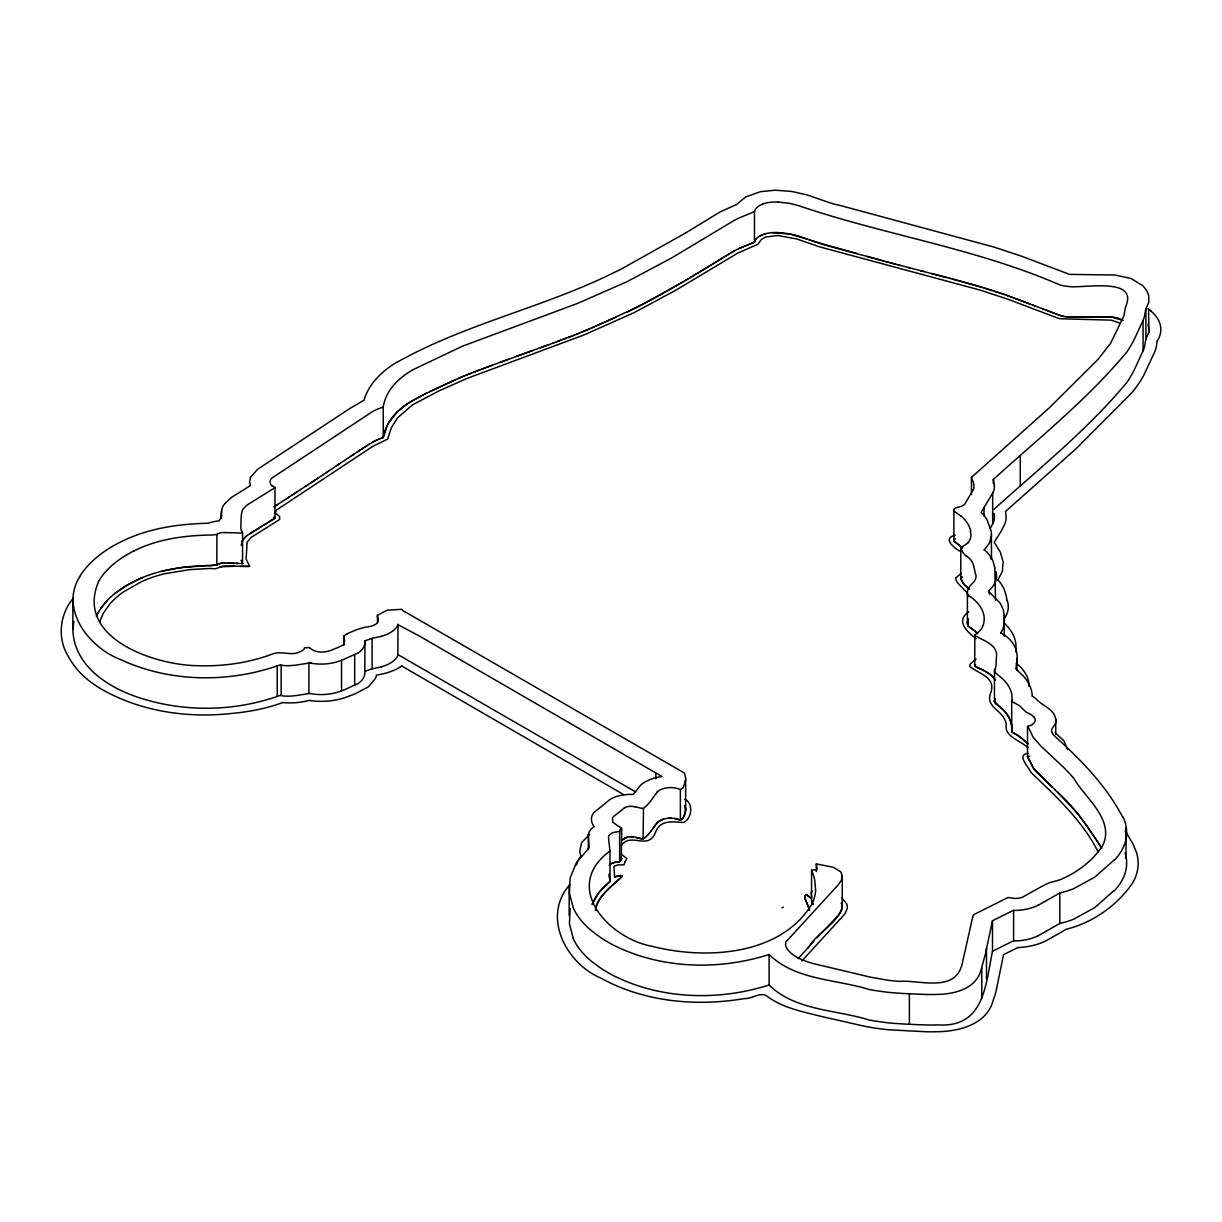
<?xml version="1.0" encoding="UTF-8"?>
<svg xmlns="http://www.w3.org/2000/svg" width="1222" height="1222" viewBox="0 0 1222 1222"><rect width="100%" height="100%" fill="white"/><g stroke="black" fill="none" stroke-linecap="round" stroke-linejoin="round"><path stroke-width="1.5" d="M993.303 492.054L981.144 512.308A78.33 45.229 0 0 1 986.933 519.564L991.378 531.631L991.485 558.423M1055.747 734.514L1055.747 719.269C1054.128 708.47 1041.892 706.102 1035.844 698.617A50.545 29.175 0 0 0 1034.973 697.961L1032.254 696.112M816.327 871.546L816.327 863.923L833.221 867.253L840.812 871.882L842.248 876.006L842.248 906.495C838.307 923.297 818.419 931.561 809.728 945.813M1016.704 661.27C1019.224 649.157 1011.312 638.067 1000.589 632.935M996.22 661.071L996.251 659.59A54.776 31.619 0 0 1 996.434 657.314C998.542 644.269 982.091 640.374 974.713 635.318M1016.689 662.08L1015.879 668.999L1023.532 676.255A82.852 47.826 0 0 1 1032.33 696.112M79.72 576.799C59.313 609.289 89.206 647.477 119.832 659.238C169.308 682.472 228.27 683.281 279.456 665.135A27.907 16.115 0 0 1 279.991 664.967C290.286 667.136 301.04 663.897 311.014 662.92M72.862 598.627L72.862 629.116C73.488 666.402 109.949 688.903 141.844 698.51C186.279 712.472 235.647 711.357 279.456 695.624A27.907 16.115 0 0 1 279.991 695.455C290.286 697.625 301.04 694.386 311.014 693.409M996.205 661.82L996.174 663.363A44.939 25.937 0 0 1 994.998 669.32M815.578 890.227L814.86 880.711A144.181 83.233 0 0 0 811.53 870.263L817.06 869.529L816.327 863.923M593.877 826.683A28.427 16.421 0 0 0 591.127 829.188L590.089 830.471A25.83 14.908 0 0 0 588.347 834.641L589.096 847.763L576.173 863.129L570.124 878.099L569.437 893.374L573.255 907.854A120.825 69.761 0 0 0 592.166 931.24L599.513 936.785A157.21 90.764 0 0 0 613.077 944.927C660.903 969.061 718.505 970.665 769.112 954.504C795.278 980.258 835.634 979.112 868.918 989.423A126.752 73.183 0 0 0 873.608 990.324L885.767 992.05A151.36 87.388 0 0 0 890.09 992.493L893.343 992.799A212.597 122.735 0 0 0 905.624 993.593L917.203 994.143M570.124 908.588L569.437 923.863L573.255 938.359M1016.078 652.09L1016.017 645.659A78.391 45.26 0 0 0 1007.921 626.993A88.87 51.309 0 0 0 1003.827 622.655M653.159 828.088L658.032 821.948L663.485 819.152A14.924 8.615 0 0 1 665.104 818.74A14.97 8.646 0 0 1 666.8 818.45A15.55 8.982 0 0 1 668.526 818.266L671.611 818.221A16.604 9.577 0 0 1 674.666 818.511A17.597 10.158 0 0 1 680.394 820.084C685.42 817.671 686.153 810.568 685.023 805.772A32.994 19.048 0 0 0 684.931 805.405L685.191 806.551M994.891 702.574A7.133 4.124 0 0 1 994.448 701.352L994.83 699.794A32.719 18.88 0 0 0 995.35 698.602L994.83 699.794A8.768 5.056 0 0 0 994.433 701.352L999.367 706.484A48.575 28.045 0 0 1 1000.238 707.171C1007.829 713.083 1012.656 722.263 1011.892 731.932A4.766 2.75 0 0 1 1011.724 731.26A20.805 12.006 0 0 1 1011.724 730.237L1011.74 729.901A63.025 36.385 0 0 0 1010.686 721.179A61.848 35.713 0 0 0 1006.042 713.037A70.708 40.815 0 0 0 1002.468 709.172L1000.818 707.675A42.846 24.745 0 0 0 1000.238 707.171L997.626 705.186A35.53 20.514 0 0 1 996.006 703.872M72.862 629.116L73.9 621.295M991.485 535.557L989.285 543.423L984.168 549.961M576.57 864.932L577.044 862.656A34.445 19.888 0 0 1 580.969 856.194L580.038 853.307A38.31 22.118 0 0 1 579.732 851.459L581.58 842.661L589.63 834.244M953.893 509.589L953.893 540.964L962.631 547.96M985.528 953.267L992.493 920.762L1013.603 910.237L1013.603 940.741L992.493 951.266C985.451 985.131 984.382 1028.008 937.641 1024.891A101.09 58.366 0 0 1 926.979 1024.983L917.646 1024.662M985.421 953.908L980.915 970.436M689.025 230.897L720.262 211.818L736.744 204.441L745.527 196.986L760.359 191.701L775.267 190.189L791.81 191.472L807.009 194.878L828.134 202.195A56.899 32.857 0 0 0 834.687 204.196A357.404 206.35 0 0 1 841.989 205.953L993.822 247.027L1021.103 256.04L1069.556 274.4L1114.876 275.011L1131.022 278.479L1142.891 285.765L1146.725 290.576L1148.741 295.571L1148.787 302.399L1145.885 308.799L1145.885 339.288L1149.016 331.605L1148.1 323.967M241.498 544.477L242.689 540.323L246.096 536.382A27.128 15.657 0 0 1 247.761 535.114L249.655 533.861M996.617 988.369L1003.552 954.642L1017.926 947.493M1157.28 341.106L1156.134 347.567A73.855 42.648 0 0 1 1154.423 352.532L1143.731 375.337A214.094 123.605 0 0 1 1131.373 393.255L1076.093 448.718L1005.569 511.422L1006.164 517.532A49.873 28.793 0 0 1 1004.683 524.207L1004.087 525.445A208.947 120.627 0 0 1 1000.482 532.303L994.189 542.217L1000.467 552.375L1003.14 561.952L1002.33 571.438L997.794 580.144M224.772 503.815C219.716 508.215 222.679 517.96 218.875 520.923A27.373 15.794 0 0 0 208.305 523.245C179.94 523.871 151.085 527.828 125.133 539.818A141.645 81.782 0 0 0 79.567 576.753M685.389 781.102L683.235 787.457M381.401 438.209L383.234 437.491L387.848 424.065L397.379 411.768L406.651 404.253L423.362 394.752M972.636 917.264L961.851 965.334A81.248 46.91 0 0 0 961.363 966.602C953.374 992.188 918.791 979.861 899.606 981.342A156.63 90.428 0 0 1 894.916 980.976L893.985 980.884A129.257 74.618 0 0 1 888.333 980.288L870.492 977.157L813.317 963.578A85.494 49.354 0 0 1 807.268 961.714L800.41 959.01A42.571 24.577 0 0 1 787.09 948.807A20.575 11.884 0 0 1 786.296 941.139M99.776 621.769L103.274 613.23L109.797 604.05A111.431 64.338 0 0 1 123.483 591.876L141.844 581.519A96.737 55.845 0 0 1 164.756 573.714L189.731 569.635L209.023 568.505A33.544 19.369 0 0 1 211.803 568.581L213.881 568.719A6.858 3.956 0 0 0 216.37 568.52L220.708 566.886M967.961 620.104A25.784 14.878 0 0 1 968.404 618.912L967.809 625.557A6.247 3.605 0 0 0 968.13 626.046L968.343 626.244A99.135 57.235 0 0 1 974.255 630.552L977.6 633.607M609.136 865.313L609.335 865.084A7.714 4.445 0 0 1 610.435 864.168L611.015 863.832A11.731 6.767 0 0 1 612.085 863.312L613.169 862.9A16.115 9.302 0 0 1 614.33 862.533L618.057 861.877A7.271 4.201 0 0 1 619.646 861.877A5.881 3.391 0 0 1 619.722 861.434L620.639 860.105A10.479 6.049 0 0 0 621.28 859.494L621.723 828.226A3.972 2.291 0 0 1 620.409 829.448M751.515 243.392L754.463 242.063L756.143 238.84A17.597 10.158 0 0 1 757.64 237.404A18.116 10.463 0 0 1 759.626 236.045L763.582 234.319A22.393 12.923 0 0 1 766.255 233.555A23.646 13.656 0 0 1 772.029 232.638L789.198 233.86L807.482 239.161M980.747 970.91C975.278 989.056 954.428 994.051 937.641 994.403A101.09 58.366 0 0 1 926.979 994.494M633.836 793.643L640.572 785.257A34.766 20.071 0 0 1 661.973 776.505L418.459 635.532L397.822 624.656M398.021 624.137L397.822 655.145M993.272 522.634L990.309 528.408M592.365 903.806L599.192 892.228L609.961 881.551L609.961 851.047L608.816 840.904A116.533 67.286 0 0 1 608.617 837.391L608.632 837.192A28.167 16.268 0 0 1 608.709 835.787L612.344 832.717L619.646 831.372A6.171 3.559 0 0 1 620.623 829.616M1145.793 309.059A25.326 14.618 0 0 0 1145.61 309.777L1144.739 315.032A67.454 38.936 0 0 1 1143.074 320.332L1134.26 339.426A258.774 149.405 0 0 1 1127.127 351.6C1087.717 399.212 1038.914 438.102 993.272 479.482L993.272 483.286M1145.793 339.548A25.326 14.618 0 0 0 1145.61 340.281L1144.739 345.521A67.454 38.936 0 0 1 1143.074 350.821L1134.26 369.915A258.774 149.405 0 0 1 1127.127 382.089C1087.886 429.502 1039.357 468.27 993.868 509.421M974.713 665.501L975.523 664.799A5.087 2.933 0 0 0 974.82 665.348L974.835 665.348M973.247 489.625L964.998 503.8A7.79 4.491 0 0 1 963.562 505.144L962.936 505.526M961.164 546.662L954.077 541.377A4.567 2.643 0 0 1 953.878 540.093L955.054 538.81M96.385 616.331A100.815 58.198 0 0 1 97.225 614.513L98.631 611.917A122.704 70.845 0 0 1 101.121 608.006L107.2 600.552A116.686 67.363 0 0 1 114.776 593.587L127.164 585.139L142.455 577.548A99.119 57.235 0 0 1 148.87 575.088A103.076 59.511 0 0 1 162.205 571.132L180.856 567.65L206.808 565.587A43.977 25.387 0 0 1 208.336 565.557L208.55 565.557M97.225 614.513L98.631 611.917M786.647 941.2L838.292 884.774L841.393 880.161L842.248 876.006M98.631 581.428C74.542 637.884 153.697 664.6 195.749 665.654C222.022 666.693 248.57 663.149 273.163 653.739C282.419 650.623 292.333 656.688 301.177 651.189A7.592 4.384 0 0 0 304.477 647.797L305.225 647.767A12.923 7.454 0 0 0 308.708 647.523L309.365 647.767M805.298 895.482L804.763 897.574L809.56 910.558C809.957 906.342 800.792 895.146 807.039 894.962M805.573 895.039L806.428 894.489M974.835 634.86L974.698 665.776L987.804 672.803L992.799 676.805A31.115 17.963 0 0 1 994.403 678.745L995.243 680.135M652.517 829.02L655.023 825.461A65.988 38.096 0 0 1 657.085 822.88A19.766 11.41 0 0 1 658.016 821.948A13.641 7.867 0 0 1 659.177 821.092A14.786 8.539 0 0 1 661.957 819.657A14.389 8.31 0 0 1 663.485 819.152M633.561 794.04L633.286 794.437A29.954 17.291 0 0 0 610.74 798.883L594.243 812.324M652.64 828.837L650.776 831.449A62.536 36.095 0 0 1 648.5 834.168L646.789 835.909M651.418 830.578L650.776 831.449M73.412 598.093C59.679 614.055 57.022 638.266 68.264 656.367A184.629 106.589 0 0 0 72.587 663.393L75.825 667.777A131.487 75.917 0 0 0 106.986 692.202C138.086 708.5 173.57 715.527 208.534 714.916A147.633 85.234 0 0 0 221.151 714.381A174.929 100.998 0 0 0 229.385 713.709L237.099 712.9A150.535 86.915 0 0 0 257.521 709.692A118.855 68.631 0 0 0 282.817 702.482M569.727 884.759C541.377 916.943 566.366 963.73 601.27 978.318C644.513 1002.055 696.341 1006.729 744.412 998.588C751.713 999.061 760.481 991.714 766.668 995.899C769.066 997.748 771.586 999.413 774.213 1000.91C781.637 1005.156 789.733 1008.074 797.92 1010.441C819.076 1016.307 840.614 1020.66 861.968 1025.701A142.103 82.042 0 0 0 890.242 1029.871L926.215 1031.765A121.62 70.219 0 0 0 936.571 1031.735C958.751 1031.582 987.04 1024.54 993.211 1000.131A163.274 94.262 0 0 0 996.587 988.369M622.135 876.22C612.039 886.744 598.032 894.779 595.496 910.543C595.435 896.459 619.508 880.298 622.395 875.869M225.062 503.433L231.661 497.293L250.327 485.623L249.639 481.331L250.663 477.16L257.536 469.34L350.179 408.255L364.125 400.144A122.75 70.876 0 0 1 397.547 361.758M783.348 907.213L783.058 907.396A5.285 3.055 0 0 1 782.401 907.625L781.943 907.763M798.149 958.69L808.506 947.172M801.846 960.996L844.982 913.827L847.289 908.221L846.999 904.234L841.622 897.758M807.696 948.073L813.989 941.108M817.044 937.778L836.245 917.508A82.302 47.521 0 0 0 838.628 914.881A47.429 27.388 0 0 0 840.69 912.024A30.26 17.475 0 0 0 841.927 909.26A24.272 14.007 0 0 0 842.248 906.495L841.454 903.455M968.679 611.794C955.054 621.234 967.427 632.034 976.164 638.755M976.073 658.994L970.237 664.05L969.672 666.341C978.089 673.612 995.625 676.728 991.088 691.881C985.589 704.483 996.327 707.905 1003.125 716.657A55.479 32.032 0 0 1 1006.332 724.325C1003.537 736.179 1020.049 740.471 1027.29 747.192A13.641 7.882 0 0 1 1027.962 747.665M1114.021 860.135L1094.652 877.182L1074.001 888.516M1114.021 890.624L1094.652 907.671L1074.001 919.02A59.649 34.445 0 0 1 1064.286 922.35L1060.956 923.175A36.691 21.186 0 0 0 1059.825 923.481L1044.214 932.34M989.285 590.363L989.331 594.106M643.291 838.796L644.758 837.788A23.798 13.748 0 0 0 645.262 837.36A27.083 15.642 0 0 0 645.628 837.039L647.752 834.947A73.824 42.617 0 0 0 648.5 834.168M971.444 494.574L971.444 477.42L1049.438 407.72L1097.998 359.405L1110.554 343.351L1123.247 317.338A47.964 27.694 0 0 0 1124.377 313.626L1125.034 309.609A55.265 31.909 0 0 1 1125.737 306.6C1139.164 275.286 1078.98 289.583 1066.959 286.238A11.655 6.736 0 0 1 1063.736 285.902L1061.414 285.352A19.491 11.258 0 0 1 1060.146 284.955A38.035 21.965 0 0 1 1058.741 284.451C975.324 248.28 884.621 234.93 798.944 205.785A64.002 36.95 0 0 0 787.854 203.096L778.124 202.058M645.888 836.78L645.262 837.36A24.868 14.359 0 0 1 644.452 838.032A10.188 5.881 0 0 1 643.78 838.521M984.229 549.9L984.29 549.839A53.203 30.718 0 0 1 993.165 561.662L994.769 567.833M609.961 851.047C561.081 886.76 608.816 938.267 651.479 946.164C704.926 959.957 780.446 956.139 812.034 903.852A103.32 59.649 0 0 0 815.67 890.227M621.265 845.746C630.537 831.479 647.691 850.894 655.343 832.808C659.972 819.259 672.68 821.932 683.388 822.482A17.994 10.387 0 0 0 685.511 821.321C692.095 816.281 693.195 802.961 684.625 799.142M621.601 840.461L624.457 838.353M621.906 840.232L627.421 837.146A9.639 5.56 0 0 1 628.597 836.917A10.509 6.064 0 0 1 629.345 836.826A12.663 7.317 0 0 1 630.109 836.764A11.181 6.446 0 0 1 630.873 836.734A11.12 6.416 0 0 1 631.637 836.734L633.271 836.826A7.668 4.43 0 0 1 635.196 837.192L637.212 837.757M624.518 807.818L613.566 816.602A20.285 11.716 0 0 0 612.772 817.365A8.096 4.674 0 0 0 612.466 817.717L612.818 822.192L618.133 826.103M343.84 645.369L343.84 635.837L346.849 634.05M274.293 506.656L282.343 501.448M273.988 506.87L277.593 504.518M326.564 472.44L354.472 453.82M336.142 466.025L339.976 463.459M322.73 475.007L328.489 471.157M323.372 474.579L310.739 482.934M316.956 478.841L318.881 477.558M350.928 456.188L365.882 446.351M315.032 480.124L300.52 489.64M357.145 452.064L367.012 445.618M306.035 486.035L308.387 484.492M301.299 489.121L287.873 497.858M291.829 495.292L296.564 492.206M281.549 501.952L289.461 496.835M357.802 653.113L341.549 660.323L341.549 690.827L344.589 689.666M357.802 683.617L345.093 689.483M366.554 445.908L369.288 444.166M249.471 533.999L250.342 533.418M249.899 533.708L251.9 532.425M274.965 487.67L247.898 504.518A27.174 15.687 0 0 0 245.989 505.969L243.377 508.764A19.613 11.319 0 0 0 241.895 511.713L241.849 512.033A135.077 77.979 0 0 0 241.146 517.15L240.871 526.835A32.276 18.636 0 0 0 241.421 530.577M250.663 533.22L254.726 530.669M272.277 485.714L274.981 487.471L274.965 518.159L267.542 522.802M368.83 444.457L378.637 439.233M274.965 518.159L261.279 526.636M252.221 532.242L253.366 531.509M372.374 442.196L372.71 441.982A27.999 16.161 0 0 1 373.428 441.554A23.6 13.625 0 0 1 375.551 440.485L381.157 438.301M712.686 264.074L729.824 253.534M253.779 531.249L260.026 527.4M710.715 265.311L695.7 274.431M962.34 577.09L961.21 577.807A8.386 4.842 0 0 0 960.798 578.113L963.746 584.116L969.367 588.912M255.047 530.47L261.707 526.377M209.649 565.557L210.245 565.557A10.54 6.095 0 0 1 210.749 565.572L216.813 564.961L216.905 534.411L217.99 533.785A13.182 7.607 0 0 1 218.601 533.495A7.638 4.414 0 0 1 221.961 532.578M1044.214 901.836L1059.825 892.992A36.691 21.186 0 0 1 1060.956 892.686L1064.255 891.831A59.649 34.445 0 0 0 1074.016 888.531M1043.649 902.187L1038.043 905.319M1043.649 932.676L1038.043 935.808M1052.463 937.167L1045.65 940.986A48.3 27.892 0 0 1 1017.941 947.554M1052.753 936.999L1066.256 929.255A31.909 18.422 0 0 1 1067.386 928.98C1093.476 922.121 1117.122 905.41 1132.458 883.246A106.482 61.482 0 0 0 1136.17 851.581L1132.519 843.027L1125.126 830.838M263.799 525.093L266.289 523.566M961.027 573.607L955.635 578.006A41.044 23.692 0 0 0 957.055 582.237L966.739 592.487L968.618 596.611M688.001 231.523L685.435 233.066M685.175 233.219L620.409 269.527A272.918 157.562 0 0 1 614.055 272.537C544.05 307.364 466.147 323.525 397.761 361.865M731.81 252.358L685.359 280.525M731.413 252.603L734.621 250.739A63.208 36.492 0 0 1 738.806 248.631L743.77 246.508M693.409 275.79L694.554 275.118M732.207 252.129L734.621 250.739M692.263 276.462L689.972 277.822M687.665 279.166L667.96 290.561M683.052 281.87L639.793 305.974L592.166 327.893M1120.223 323.219L1111.226 320.149L1060.1 318.759A25.372 14.649 0 0 1 1056.618 317.674L1009.128 299.65L980.67 290.24L819.091 246.722L796.759 238.962L777.895 235.495L765.583 237.068L761.413 239.451L757.884 244.278L737.737 253.122L675.919 290.164L633.836 312.801L583.856 334.996L466.835 378.499L438.881 390.933L412.532 404.864L397.547 417.863L391.376 427.669L387.634 439.11L372.893 446.274L276.371 510.093L275.378 513.118L279.594 516.463L279.685 519.442L251.228 537.344L247.165 542.049L246.096 558.989L249.609 566.336L222.954 566.03L219.685 567.42M664.447 292.547L666.784 291.218M662.095 293.876L663.271 293.204M659.743 295.189L660.919 294.533M656.031 297.267L657.894 296.228M655.114 297.771L626.794 312.282M220.907 566.764L234.67 566.275M415.877 398.693L413.937 399.762A116.121 67.042 0 0 0 412.043 400.847A99.608 57.51 0 0 0 397.379 411.768A100.83 58.213 0 0 0 387.863 424.065L385.541 429.029A115.097 66.462 0 0 0 383.234 437.507A28.274 16.314 0 0 1 382.242 437.888L382.043 437.965M416.534 398.341L427.547 392.629M973.766 914.621L1007.676 897.681A3.635 2.093 0 0 1 1008.226 897.544M962.631 505.694L961.989 506A20.621 11.915 0 0 1 957.437 507.405M424.416 394.232L455.76 379.492M134.176 550.862C156.569 539.498 181.986 535.878 206.808 535.083A41.96 24.226 0 0 1 208.55 535.053L210.245 535.068A10.54 6.095 0 0 1 210.749 535.083L216.706 534.518M759.626 236.045L766.255 233.555M429.655 391.575L461.397 377.124M812.08 890.93L811.164 892.442L811.622 897.712L810.323 897.88L806.627 894.641M616.01 317.246L575.974 334.538M216.706 565.022L210.352 565.557M614.605 876.907L620.593 875.502L614.605 876.907L613.979 866.337L617.69 864.932L623.968 864.84L624.839 862.274M357.939 683.678A29.633 17.108 0 0 0 364.752 674.361L364.996 640.802L371.61 638.495A24.409 14.099 0 0 1 372.099 638.358L381.417 636.357M364.996 671.352L371.61 668.984A24.409 14.099 0 0 1 372.099 668.846L381.417 666.861M590.104 328.779L581.779 332.231M458.006 378.53L467.079 374.803M751.102 243.56L753.546 242.521A11.273 6.507 0 0 0 754.463 242.063A18.345 10.601 0 0 1 756.143 238.84M751.27 243.499L748.231 244.736M462.527 376.651L464.803 375.719M750.018 244.018L749.086 244.385M744.335 246.279L745.466 245.836M748.735 244.522L746.214 245.53M466.315 375.108L471.188 373.168M746.596 245.378L741.525 247.44A81.737 47.184 0 0 0 738.791 248.631M468.225 374.344L492.008 365.271M1055.35 790.13L1034.82 770.257A36.018 20.805 0 0 1 1033.109 767.615L1030.085 761.214A55.143 31.833 0 0 0 1028.069 757.823A9.532 5.499 0 0 1 1027.519 756.907L1028.68 756.494A8.86 5.117 0 0 0 1027.519 756.892L1032.346 766.133A79.583 45.947 0 0 0 1033.094 767.63L1052.02 787.09M579.686 333.071L552.634 343.26M762.727 204.12L759.626 205.556A17.979 10.387 0 0 0 754.463 211.574A11.273 6.507 0 0 1 753.546 212.017L741.525 216.936A69.226 39.975 0 0 0 733.78 220.678L671.458 258.071L626.794 281.793L577.578 303.407L462.527 346.162L413.937 369.258A116.121 67.042 0 0 0 412.043 370.342M473.006 372.466L480.307 369.655M572.751 335.775L574.371 335.149M571.132 336.386L567.894 337.608M482.14 368.952L553.963 342.771M381.844 438.041L381.004 438.362M562.655 339.563L566.275 338.219M556.652 341.793L560.654 340.312M1028.008 753.241C1016.108 754.982 1028.588 766.652 1030.803 772.228C1055.93 796.347 1082.142 820.252 1098.12 851.841M500.058 362.308L508.138 359.36M540.521 347.674L548.617 344.726M516.219 356.427L532.425 350.592M955.115 535.297C942.223 538.047 953.802 547.96 959.85 551.137M916.76 1024.616L905.624 1024.097A212.597 122.735 0 0 1 893.343 1023.288L890.09 1022.997A151.36 87.388 0 0 1 885.767 1022.539L873.608 1020.813A126.752 73.183 0 0 1 868.918 1019.927C835.634 1009.616 795.278 1010.747 769.112 984.993C718.505 1001.154 660.903 999.55 613.077 975.431A157.21 90.764 0 0 1 599.513 967.274L592.105 961.775A120.825 69.761 0 0 1 573.179 938.359M638.434 838.078L641.428 838.766A8.646 4.995 0 0 0 642.283 838.903L643.093 838.903L643.49 808.2A9.18 5.3 0 0 0 644.376 807.605L644.758 807.284A24.608 14.206 0 0 0 645.628 806.535L647.66 804.55A64.735 37.378 0 0 0 650.791 800.96L655.023 794.957A65.988 38.096 0 0 1 657.085 792.391M957.452 507.435L957.116 507.527A7.103 4.094 0 0 0 956.154 507.802L955.314 508.169A4.552 2.627 0 0 0 954.367 511.3L954.749 511.682A7.683 4.43 0 0 0 955.726 512.354L960.859 515.913M304.507 701.535L308.708 700.603A44.16 25.494 0 0 0 309.853 700.313M813.378 900.507L811.545 900.751L811.545 870.263M248.402 566.473L240.52 566.443M248.799 566.428L249.609 566.336M642.909 808.445L642.94 808.445A5.377 3.101 0 0 1 641.581 808.277A17.047 9.837 0 0 1 640.221 808.017A36.141 20.866 0 0 1 639.243 807.788L635.18 806.688M222.373 563.082L224.756 563.082M642.864 838.934L642.787 838.934A6.141 3.544 0 0 1 641.581 838.781L641.428 838.766A17.765 10.265 0 0 1 640.221 838.521L640.053 838.475A37.806 21.828 0 0 1 639.243 838.277L637.563 837.849M222.786 532.578L225.581 532.609M222.786 563.082L227.399 563.143M210.047 565.557L205.281 565.633A165.948 95.805 0 0 0 190.495 566.55A129.608 74.832 0 0 0 176.105 568.337A111.08 64.124 0 0 0 162.19 571.132M1075.62 316.819L1111.638 317.201M1073.267 316.804L1074.214 316.819M1071.862 316.788L1072.809 316.804M1071.389 316.788L1065.11 316.605A13.381 7.729 0 0 1 1063.812 316.406L1062.636 316.162A15.779 9.104 0 0 0 1063.186 316.284A15.244 8.798 0 0 0 1063.812 316.422M1067.799 316.742L1066.959 316.727A12.51 7.225 0 0 1 1066.226 316.712A9.547 5.514 0 0 1 1065.11 316.605M1068.578 316.758L1112.524 317.246L1123.033 320.515M225.749 532.609L242.567 533.036L242.567 563.541L241.65 563.51M227.17 563.143L229.873 563.189M227.888 563.143L237.725 563.403M926.963 994.494L918.089 994.189M230.775 563.22L234.41 563.311M236.213 563.357L242.567 563.541L241.223 560.241M674.666 818.511L680.394 820.084A13.06 7.531 0 0 0 682.12 819.046M1008.456 897.498L1013.954 898.399A13.793 7.958 0 0 0 1022.371 897.269L1038.089 888.486A154.354 89.114 0 0 1 1042.656 885.965L1046.521 884.01A21.752 12.556 0 0 1 1050.492 882.421L1057.015 880.726A34.017 19.644 0 0 0 1061.017 879.336C1077.453 872.371 1092.682 860.868 1102.519 845.823C1115.503 820.008 1084.678 797.599 1073.756 778.292A322.822 186.386 0 0 0 1062.651 766.454L1041.19 746.398L1033.277 737.462A75.184 43.412 0 0 1 1032.346 735.629L1030.696 731.993A65.698 37.928 0 0 0 1028.099 727.319M931.393 273.484L943.888 276.768M898.17 264.853L909.642 267.832M908.542 267.557L950.074 278.402M920.303 270.612L924 271.559M895.451 264.135L885.492 261.508M899.82 265.281L889.998 262.699M638.159 838.002L635.868 837.376M945.324 277.15L946.745 277.516M888.363 262.272L882.987 260.836M952.457 279.044L955.298 279.807M949.601 278.28L976.714 285.749M883.399 260.943L875.517 258.804M956.719 280.189L958.155 280.571M881.749 260.5L866.856 256.36M959.576 280.968L982.396 287.43M874.28 258.453L869.331 257.063M856.973 253.565L812.401 240.978M868.094 256.712L824.178 244.889L808.872 239.68M978.608 286.315L1004.056 294.365M984.275 287.995L991.775 290.301M993.639 290.897L995.487 291.493A342.343 197.659 0 0 1 1002.941 293.983L1043.557 309.166M1005.187 294.762L1009.632 296.335M1010.731 296.747L1030.467 304.125M811.332 240.581L798.944 236.274A71.854 41.487 0 0 0 794.163 234.945A59.145 34.14 0 0 0 789.198 233.86L778.124 232.547A29.771 17.184 0 0 0 772.029 232.638M1054.418 313.321L1058.741 314.94A40.983 23.661 0 0 0 1059.993 315.398L1062.483 316.131A19.628 11.334 0 0 1 1061.903 315.979A20.545 11.869 0 0 1 1061.261 315.795A20.041 11.563 0 0 1 1060.146 315.444L1056.266 314.008M1053.792 313.076L1052.57 312.618M1055.029 313.55L1051.745 312.297M1048.873 311.213L1050.721 311.916M1051.943 312.374L1042.733 308.845M1045.192 309.792L1047.651 310.739M1014.016 702.635L1019.347 705.613L1025.243 711.28A11.273 6.507 0 0 0 1026.587 712.319A20.85 12.037 0 0 0 1027.702 712.9L1028.893 713.495A20.881 12.052 0 0 1 1034.133 717.222M1032.926 305.057L1035.385 306.004M1022.585 739.142L1014.016 733.124A10.143 5.85 0 0 1 1012.946 732.696A5.606 3.238 0 0 1 1012.351 732.36A2.551 1.482 0 0 1 1012.045 732.131L1018.293 735.338L1028.344 743.724M618.775 826.423L619.096 826.576A36.263 20.942 0 0 1 620.669 827.401A7.408 4.277 0 0 1 621.509 827.936M621.479 854.361L626.84 858.577L624.793 862.075M1028.069 743.587L1027.58 743.327A20.85 12.037 0 0 1 1026.617 742.808A9.119 5.27 0 0 1 1026.144 742.502A14.053 8.111 0 0 1 1025.258 741.769L1023.058 739.631M398.021 654.625L635.7 791.932M685.527 777.65L685.023 775.267A31.222 18.025 0 0 0 684.732 774.274A12.907 7.454 0 0 0 684.335 773.358A4.46 2.566 0 0 0 683.77 772.625L405.169 611.932A33.391 19.277 0 0 1 404.589 611.626L403.856 611.199A6.706 3.88 0 0 1 401.855 609.304L387.298 610.145L379.843 613.979A97.684 56.395 0 0 0 377.522 615.262L377.522 622.899M273.682 517.227L274.981 517.96L274.003 517.425M401.61 665.944L623.785 794.667M1055.182 732.864L1063.965 740.838L1067.509 749.59M968.343 626.244L974.24 630.552A60.428 34.888 0 0 1 977.417 633.408M309.823 647.981C316.987 654.03 327.099 652.624 334.889 648.699A61.787 35.667 0 0 0 340.403 646.392L341.381 645.888A11.044 6.37 0 0 0 342.908 645.002M621.57 858.516L620.669 857.89A7.408 4.277 0 0 1 621.509 858.44L621.692 858.654M807.635 895.451L810.323 897.88M1054.998 789.809L1058.451 792.986M1057.488 792.1L1078.782 814.845L1096.867 840.476M1059.062 793.552L1062.636 796.958A322.822 186.386 0 0 1 1073.741 808.796L1086.541 825.094L1101.557 848.068M1034.011 717.253C1037.784 721.209 1032.498 725.394 1028.68 726.005A8.86 5.117 0 0 0 1027.519 726.403L1027.519 756.907M1097.371 841.271L1101.725 848.374M1122.499 816.77C1105.818 785.013 1080.385 759.351 1054.067 735.537A17.551 10.127 0 0 1 1052.952 734.178A32.688 18.88 0 0 1 1052.173 732.681C1049.179 728.159 1057.733 724.86 1055.747 719.269M242.567 533.036L241.482 530.577M242.567 563.541L241.345 560.654M812.905 904.204L811.545 900.751A144.181 83.233 0 0 1 813.058 904.647M969.535 527.156L970.787 531.28M993.272 479.482L993.73 480.949A40.112 23.157 0 0 1 993.96 482.11L994.357 484.997M975.477 574.019L974.24 568.199A106.1 61.253 0 0 0 973.919 566.641L973.048 563.816A31.192 18.009 0 0 0 966.602 556.102M990.416 557.553L990.843 559.096M343.978 636.708L344.451 639.641A26.548 15.336 0 0 0 344.467 640.404L344.497 640.771M377.506 617.003C380.79 624.442 371.763 626.458 366.065 627.054A21.645 12.495 0 0 0 364.507 627.36L363.744 627.558A54.7 31.573 0 0 0 360.673 628.444L358.688 629.07A46.497 26.838 0 0 0 355.312 630.247L350.546 632.293A67.409 38.921 0 0 0 346.834 634.035M685.267 806.932L685.527 808.154A17.963 10.372 0 0 1 685.618 810.003A42.159 24.333 0 0 1 685.374 811.607L683.235 817.946A7.79 4.491 0 0 1 682.838 818.465A7.683 4.43 0 0 1 682.12 819.046M994.815 568.138L995.548 600.246M994.112 513.5L994.357 515.485M973.751 484.355L973.583 483.225A31.741 18.33 0 0 0 972.697 480.674L971.979 479.085A22.286 12.862 0 0 1 971.521 477.924A6.477 3.742 0 0 1 971.444 477.42M609.121 874.081L609.961 881.551A113.157 65.331 0 0 0 601.484 889.509A105.886 61.131 0 0 0 595.313 897.834A105.214 60.749 0 0 0 592.074 904.555M609.289 875.395L609.503 877.075M975.66 574.004A22.806 13.167 0 0 1 973.705 582.084C970.299 585.338 965.93 589.905 967.809 595.068C978.318 601.392 987.956 613.215 982.778 626.183A31.39 18.116 0 0 1 975.568 634.325A5.087 2.933 0 0 0 974.82 634.844M994.83 669.305A9.898 5.713 0 0 0 994.479 670.267L995.533 672.91L1002.468 678.684A64.888 37.47 0 0 1 1012.091 699.412M1006.745 598.811L1006.729 598.673A32.108 18.544 0 0 0 1006.638 597.97L1005.324 592.67A68.936 39.791 0 0 0 998.007 580.083M1006.791 599.391L1006.806 599.528A17.352 10.02 0 0 0 1007.05 600.812M967.396 593.388L967.396 623.877A17.154 9.898 0 0 0 967.534 624.824A9.241 5.331 0 0 0 967.809 625.557M1004.301 615.857L1003.231 609.518L1000.176 603.133L988.415 591.249L991.699 587.751A44.007 25.402 0 0 0 995.838 571.636M1004.331 616.545L1004.347 621.265A64.461 37.21 0 0 1 1000.772 632.965M364.996 640.802L364.782 643.872A29.633 17.108 0 0 1 357.939 653.19M1148.634 310.403L1148.879 332.46M1143.059 320.332L1143.059 350.821M1126.042 827.905L1126.042 858.409M1059.825 892.992L1059.825 923.481M1020.263 455.577L1020.263 486.066M1016.841 658.459L1016.841 669.885M1011.709 731.26L1011.709 699.748A11.472 6.629 0 0 0 1011.801 701.443A5.025 2.902 0 0 0 1014.077 702.528M1004.27 615.338L1004.27 636.295M994.448 670.863L994.448 701.352M992.676 493.398L992.676 523.902M992.493 920.762L992.493 951.266M986.49 948.058L986.49 978.562M984.031 508.169L984.031 515.791M981.77 968.068L981.77 998.557M969.672 589.218A29.343 16.94 0 0 0 966.51 586.636A18.804 10.845 0 0 1 964.402 584.834A27.831 16.069 0 0 1 962.661 582.604A34.964 20.178 0 0 1 960.813 578.113L960.798 547.609A8.386 4.842 0 0 1 961.21 547.319A20.988 12.113 0 0 1 962.172 546.692L964.265 545.44A23.829 13.748 0 0 0 967.595 543.042M909.382 993.761L909.382 1024.265M769.112 954.504L769.112 984.993M754.463 211.574L754.463 242.063M685.634 779.499L685.634 810.003M683.312 787.472A9.486 5.468 0 0 1 680.364 789.549L680.394 820.084M655.802 773.037L655.802 778.765M619.646 831.372L619.646 861.877L618.057 861.877A9.684 5.591 0 0 0 616.53 862.045A12.709 7.332 0 0 0 614.33 862.549M588.347 834.641L588.347 849.886M569.177 885.11L569.177 915.599M411.982 370.312A100.555 58.045 0 0 0 386.244 396.875L384.915 400.22A116.227 67.103 0 0 0 383.234 407.002L383.234 437.491M372.099 638.358L372.099 668.846M354.67 654.885L354.67 685.389M308.906 662.431L308.906 692.935M281.152 664.615L281.152 695.119M277.226 665.944L277.226 696.448M221.518 510.643L221.518 518.265M994.296 515.485A43.274 24.99 0 0 1 993.379 522.558M1125.095 852.742A100.265 57.892 0 0 1 1114.357 890.731M1037.982 935.777A36.37 21.003 0 0 1 1013.588 940.94M398.097 655.191A30.871 17.826 0 0 1 381.371 666.8M341.473 690.766A34.277 19.796 0 0 1 310.877 693.668M101.121 608.021A120.657 69.654 0 0 1 107.2 600.552M114.761 593.571A122.704 70.845 0 0 1 134.206 581.367A127.47 73.595 0 0 1 139.323 578.907A109.659 63.315 0 0 1 142.455 577.548M668.526 818.266A16.237 9.379 0 0 1 671.611 818.221M619.722 861.434A5.728 3.299 0 0 1 619.982 860.838A5.438 3.147 0 0 1 620.639 860.105L621.28 859.494A5.789 3.345 0 0 0 621.616 859.066M624.518 838.307A6.553 3.788 0 0 1 624.854 838.078A5.667 3.269 0 0 1 625.374 837.818A7.806 4.506 0 0 1 626.306 837.452A8.249 4.751 0 0 1 627.421 837.146M630.109 836.764A11.12 6.416 0 0 1 631.713 836.719A10.188 5.881 0 0 1 633.271 836.826M610.42 864.183A9.654 5.575 0 0 1 611.015 863.832M612.069 863.328A14.068 8.126 0 0 1 613.169 862.9M842.248 906.495A22.592 13.045 0 0 0 841.698 904.005A17.597 10.158 0 0 0 841.316 903.18M960.798 578.113A8.249 4.766 0 0 1 961.21 577.807A20.988 12.113 0 0 1 962.172 577.196M967.946 620.104A34.751 20.071 0 0 0 967.412 622.365A23.142 13.366 0 0 0 967.396 623.877M974.682 665.776A2.062 1.191 0 0 0 974.896 666.066A5.85 3.376 0 0 0 975.416 666.54A9.379 5.407 0 0 0 976.256 667.09A17.23 9.944 0 0 0 978.41 668.113A68.829 39.73 0 0 1 984.321 670.802A45.015 25.983 0 0 1 989.408 673.872A35.01 20.209 0 0 1 992.799 676.805M994.403 678.745A31.008 17.902 0 0 1 995.35 680.318M996.022 703.857A12.189 7.042 0 0 1 994.861 702.589M1029.779 756.143A15.458 8.921 0 0 1 1028.68 756.494M953.893 540.093A4.338 2.505 0 0 1 954.825 538.963M1112.524 317.246A14.74 8.508 0 0 1 1114.311 317.445A17.139 9.898 0 0 1 1117.656 318.132M1117.656 318.132A17.536 10.127 0 0 1 1122.453 320.164M241.376 545.455A135.077 77.979 0 0 1 241.834 542.522M241.925 542.217A17.139 9.898 0 0 1 242.063 541.682A17.627 10.173 0 0 1 242.414 540.857A22.974 13.259 0 0 1 243.361 539.253L243.957 538.505A25.998 15.015 0 0 1 244.293 538.123A31.253 18.04 0 0 1 244.629 537.772A29.786 17.2 0 0 1 245.332 537.054A29.924 17.276 0 0 1 246.096 536.382M994.296 484.997A43.274 24.99 0 0 1 993.379 492.069M1122.881 816.708A100.265 57.892 0 0 1 1114.357 860.242M1037.982 905.273A36.37 21.003 0 0 1 1013.588 910.436M594.167 826.607A30.275 17.49 0 0 1 594.014 812.263M398.097 624.702A30.871 17.826 0 0 1 381.371 636.311M341.473 660.262A34.277 19.796 0 0 1 310.877 663.164M98.57 581.412A120.535 69.593 0 0 1 134.114 550.817M344.344 640.786A14.695 8.478 0 0 1 343.336 645.094M343.978 636.708A13.885 8.019 0 0 1 343.825 635.837M377.613 616.988A9.669 5.575 0 0 1 377.338 615.262M685.649 777.65A28.091 16.222 0 0 1 685.313 781.102M656.779 792.284A15.764 9.104 0 0 1 680.394 789.58M624.442 807.773A9.302 5.362 0 0 1 635.028 806.887M972.758 917.264A17.75 10.25 0 0 1 973.491 914.804M1028.053 727.319A9.532 5.499 0 0 1 1027.519 726.403M966.358 556.209A27.296 15.749 0 0 1 961.271 547.609M970.299 531.341A34.14 19.705 0 0 1 967.855 543.103M960.904 515.898A57.709 33.315 0 0 1 969.474 527.171M973.629 484.37A28.366 16.375 0 0 1 973.476 489.64M762.589 203.982A25.631 14.801 0 0 1 778.124 202.119M383.234 407.002A28.274 16.314 0 0 1 382.242 407.4L379.156 408.545A68.05 39.287 0 0 0 377.063 409.339L376.559 409.553A25.341 14.633 0 0 0 372.71 411.478L272.246 477.817A12.8 7.393 0 0 0 271.926 485.837M1147.947 308.662A50.133 28.946 0 0 1 1150.742 310.739M1150.605 310.785A56.38 32.551 0 0 1 1157.142 341.075M1007.356 600.781A55.83 32.23 0 0 1 1003.858 619.218M1016.368 663.378A65.881 38.035 0 0 1 1028.985 686.214M401.702 665.975A45.092 26.029 0 0 1 383.83 673.643L376.452 675.201A39.516 22.806 0 0 1 375.398 678.47L368.448 686.825L355.098 693.836A61.069 35.255 0 0 1 351.951 695.058L349.187 696.036A35.316 20.392 0 0 0 348.194 696.418A46.299 26.731 0 0 1 309.777 700.481M304.446 701.443A42.77 24.7 0 0 1 282.756 702.574M217.027 564.839L217.99 564.289A13.243 7.638 0 0 1 218.539 564.029L221.976 563.113A6.935 4.002 0 0 0 219.655 563.586A8.462 4.888 0 0 0 218.601 563.999A13.488 7.79 0 0 0 217.455 564.579L217.042 564.824"/></g></svg>
